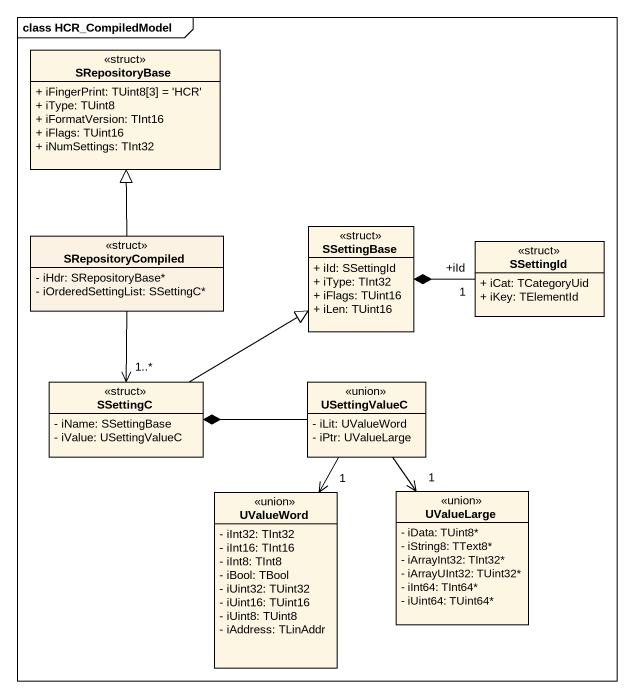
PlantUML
@startuml
mainframe class HCR_CompiledModel
hide circle
hide empty members
skinparam classAttributeIconSize 0
class SRepositoryBase <<struct>> {
  + iFingerPrint: TUint8[3] = 'HCR'
  + iType: TUint8
  + iFormatVersion: TInt16
  + iFlags: TUint16
  + iNumSettings: TInt32
}
class SRepositoryCompiled <<struct>> #FCF2E3 {
  - iHdr: SRepositoryBase*
  - iOrderedSettingList: SSettingC*
}
class SSettingBase <<struct>> {
  + iId: SSettingId
  + iType: TInt32
  + iFlags: TUint16
  + iLen: TUint16
}
class SSettingId <<struct>> {
  + iCat: TCategoryUid
  + iKey: TElementId
}
class SSettingC <<struct>> {
  - iName: SSettingBase
  - iValue: USettingValueC
}
class USettingValueC <<union>> {
  - iLit: UValueWord
  - iPtr: UValueLarge
}
class UValueWord <<union>> {
  - iInt32: TInt32
  - iInt16: TInt16
  - iInt8: TInt8
  - iBool: TBool
  - iUint32: TUint32
  - iUint16: TUint16
  - iUint8: TUint8
  - iAddress: TLinAddr
}
class UValueLarge <<union>> {
  - iData: TUint8*
  - iString8: TText8*
  - iArrayInt32: TInt32*
  - iArrayUInt32: TUint32*
  - iInt64: TInt64*
  - iUint64: TUint64*
}
SRepositoryCompiled -up-|> SRepositoryBase
SRepositoryCompiled --> "1..*" SSettingC
SSettingBase *-right- "+iId\n1" SSettingId
SSettingC -right-|> SSettingBase
USettingValueC -left-* SSettingC
USettingValueC --> "1" UValueWord
USettingValueC --> "1" UValueLarge
@enduml
